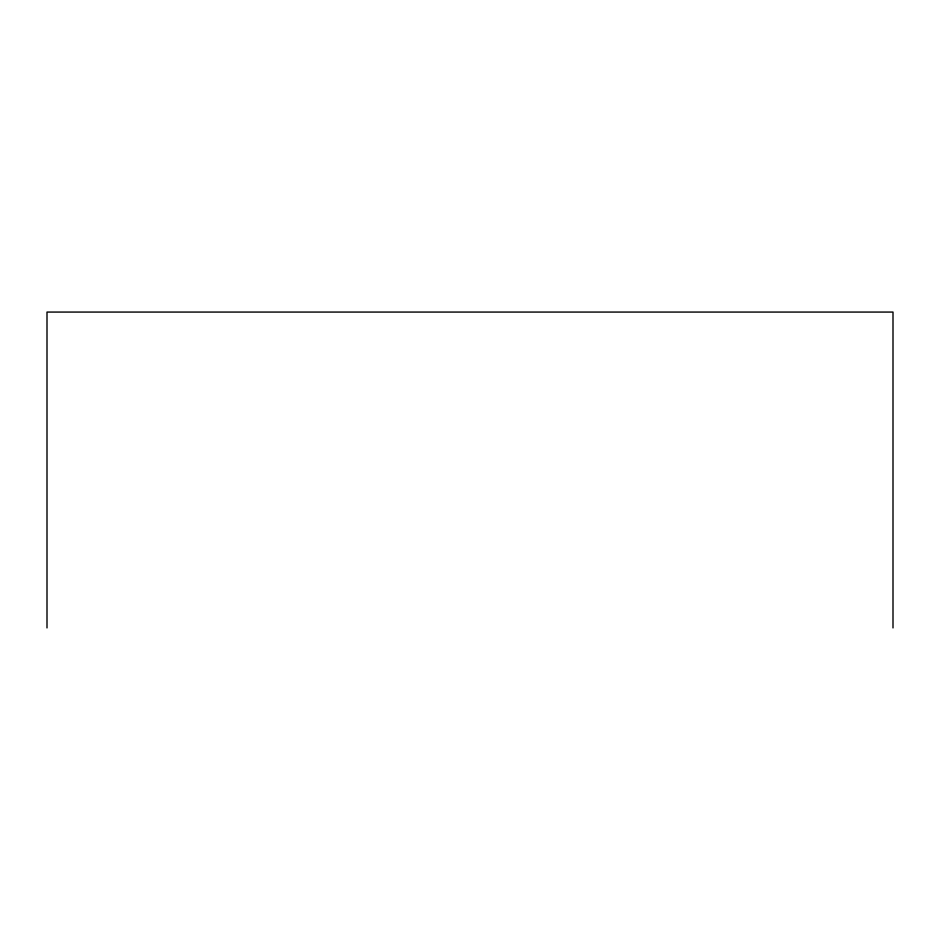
<?xml version="1.0" encoding="UTF-8"?>
<svg xmlns="http://www.w3.org/2000/svg" width="940" height="940" viewBox="0 0 940 940"><rect width="100%" height="100%" fill="white"/><g stroke="black" fill="none" stroke-linecap="round" stroke-linejoin="round"><path stroke-width="1.41" d="M893 627.932L893 312.068L47 312.068L47 627.932"/></g></svg>
